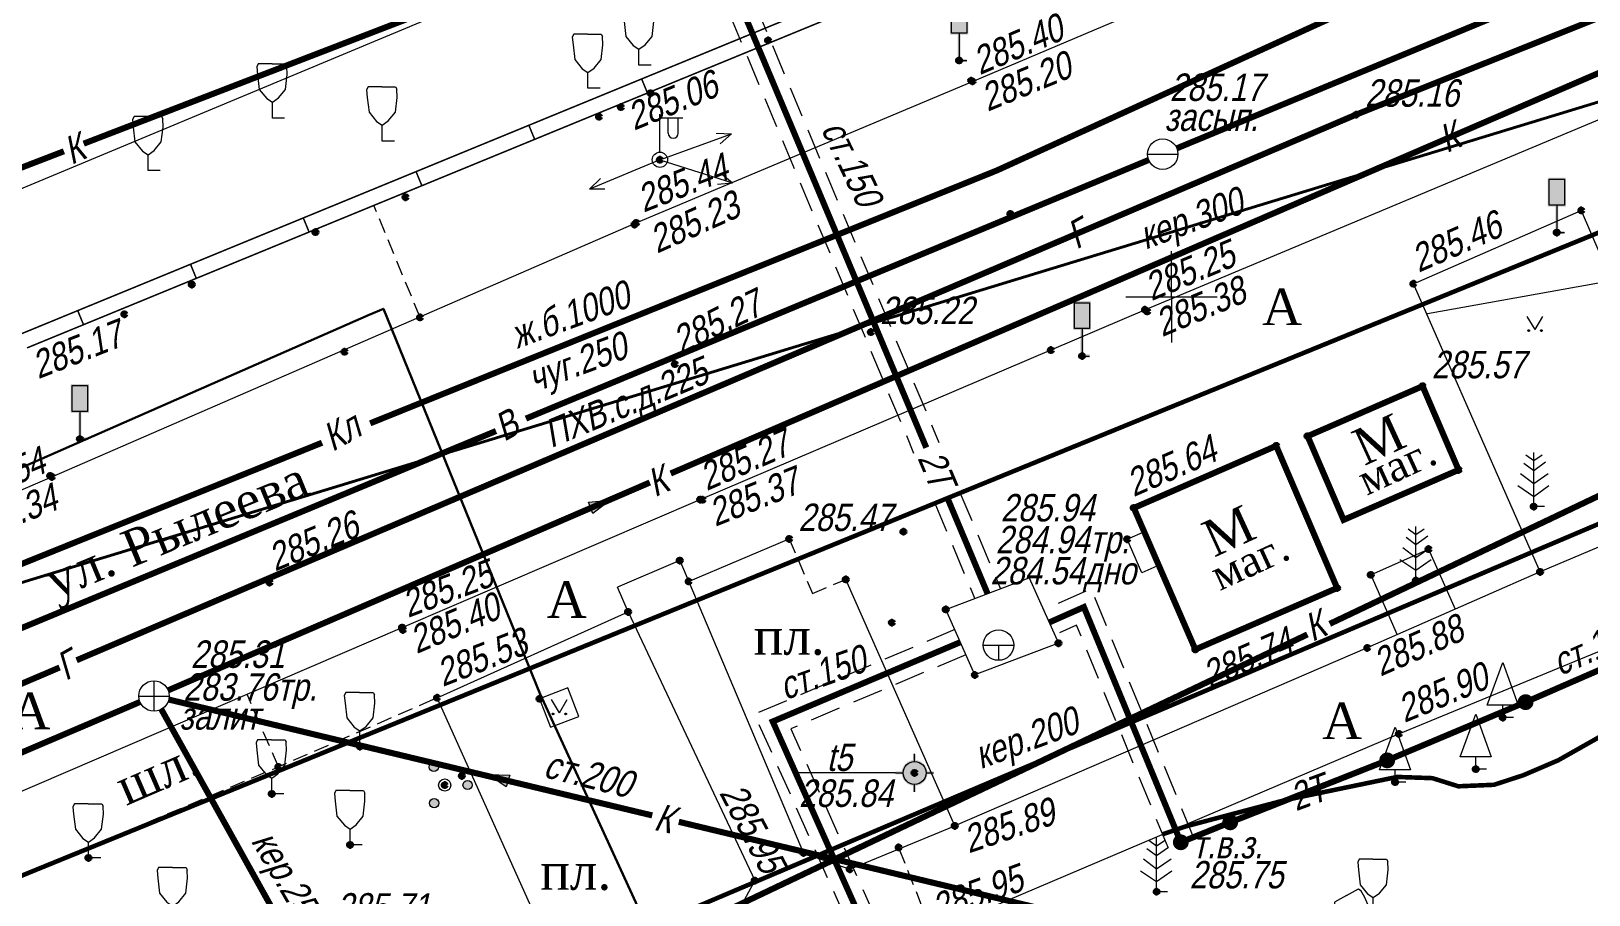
# Model space of a CAD drawing. Header units: metres. Extents: x 5191936 to 10384803, y 4968698 to 9938221.
# Drawn here: x 5192212.6 to 5192263.7, y 4969130.4 to 4969158.7 of the extents above; entities that cross this region are included whole.
import ezdxf

# ---------------------------------------------------------------- set-up
doc = ezdxf.new("R2010")
doc.units = ezdxf.units.M
doc.set_wipeout_variables(frame=1)
for name, pattern in [('COMMUN', [6, 5, -1]), ('DASHED', [0.75, 0.5, -0.25]), ('DASHEDX2', [1.5, 1, -0.5])]:
    doc.linetypes.add(name, pattern=pattern)
doc.layers.get('0').update_dxf_attribs({"lineweight": 18})
for name, color, linetype, lineweight in [('51361400', 7, 'Continuous', 18), ('51361800', 7, 'Continuous', 18), ('51361930', 7, 'Continuous', 18), ('51472300', 7, 'Continuous', 18), ('71133200', 7, 'Continuous', 18), ('71133600', 7, 'Continuous', 18), ('71133800', 7, 'Continuous', 18), ('71211000', 7, 'Continuous', 18), ('82221000', 7, 'Continuous', 18), ('Commun', 7, 'Continuous', 18), ('ELE_SKLAD', 7, 'Continuous', 18), ('GEO_POINTS', 7, 'Continuous', 18), ('Grid', 7, 'Continuous', 18), ('Otm', 7, 'Continuous', 18), ('R_Поверхность10_CNT-MAJ', 7, 'Continuous', 18), ('R_Поверхность10_CNT-MIN', 7, 'Continuous', 18), ('Sit', 7, 'Continuous', 18), ('Text', 7, 'Continuous', 18), ('Text_com', 7, 'Continuous', 18), ('Us_znak', 7, 'Continuous', 18), ('Us_znak_fon', 7, 'Continuous', 18), ('Рамка и сетка', 7, 'Continuous', 18)]:
    doc.layers.add(name, color=color, linetype=linetype, lineweight=lineweight)
doc.styles.add('eskd', font='ESKD1.shx', dxfattribs={"width": 1.2, "oblique": 15})
doc.styles.get("Standard").update_dxf_attribs({"font": 'arial.ttf', "width": 0.8, "oblique": 13, "height": 0.9})
doc.styles.add('style1', font='times.ttf', dxfattribs={"height": 1})
doc.linetypes.add('KABELww_500', pattern='A,0.0001,-0.4,[131,ltypeshp.shx,S=0.4,R=90,X=0.4,Y=-0.4],0.2,[131,ltypeshp.shx,S=0.2,R=90,X=0.4,Y=-0.2],3.6,[131,ltypeshp.shx,S=0.2,R=-90,X=-0.4,Y=0.2],0.2,[131,ltypeshp.shx,S=0.4,R=-90,X=-0.4,Y=0.4],-0.8,4,-0.4', length=9.6001)
doc.linetypes.add('ПОДЗ_ЛИНИИ_СВЯЗИ', pattern='A,4.8,-0.2,[133,ltypeshp.shx,S=0.2,R=0,X=-0.2,Y=0],-0.2,4.8,-2', length=12)

# ---------------------------------------------------------------- blocks, each defined once
blk = doc.blocks.new('71133200')
for p, q in [((-0.924145, 3.560442), (-1.024145, 3.360442)), ((-1.024145, 3.360442), (-0.977382, 2.864397)), ((-0.024145, 3.560442), (-0.924145, 3.560442)), ((-0.024145, 3.560442), (0.875855, 3.560442)), ((0.875855, 3.560442), (0.958164, 3.395824)), ((0.975974, 2.864397), (0.958164, 3.395824)), ((-0.977382, 2.864397), (-0.861899, 1.88241)), ((0.861899, 1.88241), (0.975974, 2.864397)), ((-0.861899, 1.88241), (-0.374616, 1.28565)), ((-0.374616, 1.28565), (0, 1.039723)), ((0, 1.039723), (0.401375, 1.321765)), ((0, 0), (0, 1.039723)), ((0.401375, 1.321765), (0.861899, 1.88241)), ((0.8, 0), (0, 0))]:
    blk.add_line(p, q)
at = {"style": 'eskd', "oblique": 14.99997778}
blk.add_attdef('Z', (1.873004, -0.239356), '', height=2, dxfattribs=at)
blk = doc.blocks.new('KOVER')
at = {"layer": 'Us_znak', "lineweight": -2}
blk.add_hatch(color=0, dxfattribs=at).paths.add_polyline_path([(-0.21, 0, 1), (0.21, 0, 1)])
at = {"layer": 'Us_znak_fon', "true_color": 0xffffff}
blk.add_hatch(color=7, dxfattribs=at).paths.add_polyline_path([(-0.26, 0, 1), (0.26, 0, 1)])
at = {"layer": 'Us_znak', "color": 0, "lineweight": -2}
blk.add_circle((0, 0), 0.21, dxfattribs=at)
blk = doc.blocks.new('71133600')
for p, q in [((-0.52, 3.39), (0, 3.02)), ((0, 3.02), (0.55, 3.39)), ((-0.86, 2.16), (0, 1.51)), ((0, 1.51), (0.96, 2.16))]:
    blk.add_line(p, q)
for points in [[(0.71, 0), (0, 0), (0, 3.55)], [(-0.64, 2.84), (0, 2.37), (0, 2.37), (0.78, 2.93)], [(-1.05, 1.38), (0, 0.67), (1, 1.38)]]:
    blk.add_lwpolyline(points)
at = {"style": 'eskd', "oblique": 15}
blk.add_attdef('Z', (2.03, -0.19), '', height=2, dxfattribs=at)
blk = doc.blocks.new('ZNAK')
at = {"layer": 'Us_znak_fon', "true_color": 0xffffff}
blk.add_hatch(color=7, dxfattribs=at).paths.add_polyline_path([(0.3, 1.8), (-0.3, 1.8), (-0.3, 0.85), (-0.05, 0.85), (-0.05, -0.05), (0.25, -0.05), (0.25, 0.05), (0.05, 0.05), (0.05, 0.85), (0.3, 0.85)])
at = {"layer": 'Us_znak', "color": 0, "linetype": 'Continuous', "lineweight": -2, "ltscale": 10}
blk.add_lwpolyline([(-0.25, 1.75), (0.25, 1.75), (0.25, 0.9), (-0.25, 0.9)], close=True, dxfattribs=at)
at = {"layer": 'Us_znak', "linetype": 'DASHEDX2', "ltscale": 10}
blk.add_lwpolyline([(0, 0.9), (0, 0), (0.25, 0)], dxfattribs=at)
blk = doc.blocks.new('71133800')
blk.add_lwpolyline([(0.71, 0), (0, 0), (0, 0.8), (-1.03, 0.8), (0, 3.61), (1.01, 0.8), (-0.03, 0.8)])
at = {"style": 'eskd', "oblique": 15}
blk.add_attdef('Z', (1.57, -0.8), '', height=2, dxfattribs=at)
blk = doc.blocks.new('GAZON')
at = {"layer": 'Us_znak', "linetype": 'COMMUN', "lineweight": -2}
for points in [[(-0.233, -0.041, 1), (-0.183, -0.041, 1)], [(0.183, -0.041, 1), (0.233, -0.041, 1)]]:
    blk.add_hatch(color=0, dxfattribs=at).paths.add_polyline_path(points)
at = {"layer": 'Us_znak', "color": 0, "linetype": 'COMMUN', "lineweight": -2}
for points in [[(0, 0), (-0.26, 0.427)], [(0, 0), (0.26, 0.427)]]:
    blk.add_lwpolyline(points, dxfattribs=at)
for centre in [(-0.208, -0.041), (0.208, -0.041)]:
    blk.add_circle(centre, 0.025, dxfattribs=at)
blk = doc.blocks.new('51361930a')
at = {"style": 'eskd', "oblique": 15}
for tag, p in [('Z', (1.72, 1.4)), ('Z1', (1.72, -1)), ('Z2', (1.72, -3.4))]:
    blk.add_attdef(tag, p, '', height=2, dxfattribs=at)
at = {"color": 7}
blk.add_wipeout([(-0.1, 1), (-0.29, 0.96), (-0.47, 0.89), (-0.64, 0.78), (-0.78, 0.64), (-0.89, 0.47), (-0.96, 0.29), (-1, 0.1), (-1, -0.1), (-0.96, -0.29), (-0.89, -0.47), (-0.78, -0.64), (-0.64, -0.78), (-0.47, -0.89), (-0.29, -0.96), (-0.1, -1), (0.1, -1), (0.29, -0.96), (0.47, -0.89), (0.64, -0.78), (0.78, -0.64), (0.89, -0.47), (0.96, -0.29), (1, -0.1), (1, 0.1), (0.96, 0.29), (0.89, 0.47), (0.78, 0.64), (0.64, 0.78), (0.47, 0.89), (0.29, 0.96), (0.1, 1)], dxfattribs=at)
for p, q in [((-1, 0), (1, 0)), ((0, 0), (0, -1))]:
    blk.add_line(p, q)
blk.add_circle((0, 0), 1)
blk = doc.blocks.new('51472300')
for p, q in [((0, 0.5), (0, 3)), ((0, 2.75), (1.5, 2.75)), ((0.54, 1.74), (0.54, 2.75)), ((1.2, 1.74), (1.2, 2.75))]:
    blk.add_line(p, q)
at = {"color": 7}
for radius in [0.5, 0.05]:
    blk.add_circle((0, 0), radius, dxfattribs=at)
blk.add_arc((0.87, 1.75), 0.331, 182.1567, 357.8433)
at = {"oblique": 15}
blk.add_attdef('Z', (1.02, -1.37), '', height=2, dxfattribs=at)
blk = doc.blocks.new('NAPR')
at = {"layer": 'Us_znak', "color": 0, "linetype": 'Continuous', "lineweight": -2}
for p in [(-0.191, 2.038), (0.189, 2.037)]:
    blk.add_line(p, (0, 2.5), dxfattribs=at)
blk.add_lwpolyline([(0, 0), (0, 2.5)], dxfattribs=at)
blk = doc.blocks.new('71211000')
at = {"linetype": 'Continuous'}
h = blk.add_hatch(color=256, dxfattribs=at)
h.paths.add_polyline_path([(-0.39, -1.19, 1), (-0.99, -1.19, 1)])
h.paths.add_polyline_path([(-0.41, 1.18, 1), (-1.01, 1.18, 1)])
h.paths.add_polyline_path([(1.2, 0, 1), (1.8, 0, 1)])
for centre, radius in [((-0.71, 1.18), 0.3), ((0, 0), 0.4), ((1.5, 0), 0.3), ((-0.69, -1.19), 0.3)]:
    blk.add_circle(centre, radius)
blk = doc.blocks.new('*U76')
at = {"layer": '82221000', "ltscale": 0.5, "flags": 128}
blk.add_lwpolyline([(5192212.274, 4969148.786, 0.05, 0.05, 0), (5192254.396, 4969166.096, 0, 0, 0)], format="xyseb", dxfattribs=at)
blk.add_lwpolyline([(5192212.274, 4969148.786, 0.05, 0.05, 0), (5192254.396, 4969166.096, 0, 0, 0)], format="xyseb", dxfattribs=at)
at = {"layer": '82221000', "ltscale": 0.5, "const_width": 0.05}
blk.add_lwpolyline([(5192212.464, 4969148.324), (5192254.586, 4969165.634)], dxfattribs=at)
at = {"layer": '82221000', "linetype": 'Continuous', "ltscale": 0.5, "const_width": 0.05}
for points in [[(5192251.312, 4969164.288), (5192251.122, 4969164.751)], [(5192247.612, 4969162.768), (5192247.422, 4969163.23)], [(5192243.912, 4969161.247), (5192243.722, 4969161.71)], [(5192240.213, 4969159.727), (5192240.022, 4969160.189)], [(5192236.513, 4969158.206), (5192236.323, 4969158.669)], [(5192232.813, 4969156.686), (5192232.623, 4969157.148)], [(5192229.113, 4969155.166), (5192228.923, 4969155.628)], [(5192225.413, 4969153.645), (5192225.223, 4969154.108)], [(5192221.714, 4969152.125), (5192221.524, 4969152.587)], [(5192218.014, 4969150.604), (5192217.824, 4969151.067)], [(5192214.314, 4969149.084), (5192214.124, 4969149.546)]]:
    blk.add_lwpolyline(points, dxfattribs=at)
blk = doc.blocks.new('51361400a')
at = {"style": 'eskd', "oblique": 15}
for tag, p in [('Z', (1.72, 1.4)), ('Z1', (1.72, -1)), ('Z2', (1.72, -3.4))]:
    blk.add_attdef(tag, p, '', height=2, dxfattribs=at)
at = {"color": 7}
blk.add_wipeout([(-0.1, 1), (-0.29, 0.96), (-0.47, 0.89), (-0.64, 0.78), (-0.78, 0.64), (-0.89, 0.47), (-0.96, 0.29), (-1, 0.1), (-1, -0.1), (-0.96, -0.29), (-0.89, -0.47), (-0.78, -0.64), (-0.64, -0.78), (-0.47, -0.89), (-0.29, -0.96), (-0.1, -1), (0.1, -1), (0.29, -0.96), (0.47, -0.89), (0.64, -0.78), (0.78, -0.64), (0.89, -0.47), (0.96, -0.29), (1, -0.1), (1, 0.1), (0.96, 0.29), (0.89, 0.47), (0.78, 0.64), (0.64, 0.78), (0.47, 0.89), (0.29, 0.96), (0.1, 1)], dxfattribs=at)
blk.add_line((-1, 0), (1, 0))
blk.add_circle((0, 0), 1)
blk = doc.blocks.new('51361800a')
at = {"style": 'eskd', "oblique": 15}
for tag, p in [('Z', (1.72, 1.4)), ('Z1', (1.72, -1)), ('Z2', (1.72, -3.4))]:
    blk.add_attdef(tag, p, '', height=2, dxfattribs=at)
at = {"color": 7}
blk.add_wipeout([(-0.1, 1), (-0.29, 0.96), (-0.47, 0.89), (-0.64, 0.78), (-0.78, 0.64), (-0.89, 0.47), (-0.96, 0.29), (-1, 0.1), (-1, -0.1), (-0.96, -0.29), (-0.89, -0.47), (-0.78, -0.64), (-0.64, -0.78), (-0.47, -0.89), (-0.29, -0.96), (-0.1, -1), (0.1, -1), (0.29, -0.96), (0.47, -0.89), (0.64, -0.78), (0.78, -0.64), (0.89, -0.47), (0.96, -0.29), (1, -0.1), (1, 0.1), (0.96, 0.29), (0.89, 0.47), (0.78, 0.64), (0.64, 0.78), (0.47, 0.89), (0.29, 0.96), (0.1, 1)], dxfattribs=at)
for p, q in [((-1, 0), (1, 0)), ((0, -1), (0, 1))]:
    blk.add_line(p, q)
blk.add_circle((0, 0), 1)
blk = doc.blocks.new('A$C52264BE2')
at = {"layer": 'Sit'}
h = blk.add_hatch(color=32, dxfattribs=at)
h.dxf.hatch_style = 1
h.paths.add_polyline_path([(0, 0.374), (0.714, 0.443), (0.15, 0)])
at = {"layer": 'Sit', "color": 32, "elevation": 285.308}
blk.add_lwpolyline([(0, 0.374), (0.714, 0.443), (0.15, 0), (0, 0.374)], dxfattribs=at)
blk = doc.blocks.new('POINT')
at = {"layer": 'Us_znak', "linetype": 'Continuous', "lineweight": -2}
h = blk.add_hatch(color=0, dxfattribs=at)
edge = h.paths.add_edge_path()
edge.add_arc((0, 0), 0.05, 0, 360)
at = {"layer": 'Us_znak_fon', "linetype": 'Continuous', "true_color": 0xffffff}
blk.add_hatch(color=7, dxfattribs=at).paths.add_polyline_path([(-0.422, 0.05, -0.346708), (-0.05, 0.422), (-0.05, 0.625), (0.05, 0.625), (0.05, 0.422, -0.346708), (0.422, 0.05), (0.625, 0.05), (0.625, -0.05), (0.422, -0.05, -0.346708), (0.05, -0.422), (0.05, -0.625), (-0.05, -0.625), (-0.05, -0.422, -0.346708), (-0.422, -0.05), (-0.625, -0.05), (-0.625, 0.05)])
at = {"layer": 'Us_znak', "color": 0, "linetype": 'Continuous', "lineweight": -2}
for p, q in [((0, 0.375), (0, 0.625)), ((-0.625, 0), (-0.375, 0)), ((0.375, 0), (0.625, 0)), ((0, -0.625), (0, -0.375))]:
    blk.add_line(p, q, dxfattribs=at)
for radius in [0.375, 0.05]:
    blk.add_circle((0, 0), radius, dxfattribs=at)
blk = doc.blocks.new('GRID')
at = {"layer": 'Grid', "color": 104}
blk.add_line((-1.5, 0), (1.5, 0), dxfattribs=at)
for points in [[(0, 0), (0, 1.5)], [(0, 0), (0, -1.5)]]:
    blk.add_lwpolyline(points, dxfattribs=at)

msp = doc.modelspace()

# ---------------------------------------------------------------- linework, layer by layer
at = {"color": 192, "linetype": 'ПОДЗ_ЛИНИИ_СВЯЗИ', "lineweight": 60, "ltscale": 0.4, "const_width": 0.15, "flags": 128}
for points, elevation in [([(5192289.934, 4969162.68), (5192198.191, 4969125.254)], 285.573), ([(5192287.013, 4969152.314), (5192227.302, 4969126.957)], 285.911)]:
    msp.add_lwpolyline(points, dxfattribs=dict(at, elevation=elevation))
at = {"layer": 'Commun', "color": 4, "linetype": 'COMMUN', "ltscale": 0.7, "const_width": 0.2, "flags": 128}
for points, elevation in [([(5192293.291, 4969170.842), (5192256.056, 4969155.977)], 287.906), ([(5192214.087, 4969138.073), (5192256.056, 4969155.977)], 285.22), ([(5192165.918, 4969117.523), (5192213.531, 4969137.835)], 285.22)]:
    msp.add_lwpolyline(points, dxfattribs=dict(at, elevation=elevation))
at = {"layer": 'Commun', "color": 106, "linetype": 'COMMUN', "ltscale": 0.7, "const_width": 0.2, "elevation": 285.881, "flags": 128}
for points in [[(5192250.177, 4969154.872), (5192283.731, 4969168.754)], [(5192228.827, 4969146.003), (5192249.253, 4969154.489)], [(5192201.089, 4969134.48), (5192227.845, 4969145.595)]]:
    msp.add_lwpolyline(points, dxfattribs=at)
at = {"layer": 'Commun', "color": 5, "linetype": 'DASHED', "ltscale": 2, "flags": 128}
for points, elevation in [([(5192233.179, 4969164.809), (5192241.545, 4969144.874)], 283.988), ([(5192234.008, 4969165.157), (5192242.375, 4969145.223)], 283.988), ([(5192243.065, 4969143.577), (5192244.384, 4969140.435)], 283.988), ([(5192242.235, 4969143.228), (5192243.554, 4969140.087)], 283.988), ([(5192250.724, 4969132.27), (5192247.369, 4969140.417), (5192245.808, 4969139.724)], 285.752), ([(5192249.892, 4969131.927), (5192246.889, 4969139.219), (5192246.173, 4969138.902)], 285.752), ([(5192242.9, 4969139.08), (5192236.324, 4969136.299), (5192245.085, 4969116.657)], 283.988), ([(5192243.251, 4969138.251), (5192237.52, 4969135.827), (5192245.907, 4969117.024)], 283.988)]:
    msp.add_lwpolyline(points, dxfattribs=dict(at, elevation=elevation))
at = {"layer": 'Commun', "color": 5, "linetype": 'COMMUN', "ltscale": 0.7, "const_width": 0.2, "elevation": 283.988, "flags": 128}
for points in [[(5192233.594, 4969164.983), (5192241.96, 4969145.048)], [(5192233.594, 4969164.983), (5192241.96, 4969145.048)], [(5192242.65, 4969143.403), (5192243.969, 4969140.261)], [(5192242.65, 4969143.403), (5192243.969, 4969140.261)], [(5192243.075, 4969138.665), (5192236.922, 4969136.063), (5192245.496, 4969116.841)]]:
    msp.add_lwpolyline(points, dxfattribs=at)
at = {"layer": 'Commun', "color": 32, "linetype": 'COMMUN', "ltscale": 0.7, "const_width": 0.2, "flags": 128}
for points, elevation in [([(5192233.576, 4969144.202), (5192273.58, 4969161.472)], 285.308), ([(5192276.23, 4969149.28), (5192255.193, 4969139.267)], 285.804), ([(5192217.091, 4969137.086), (5192232.891, 4969143.906)], 285.308), ([(5192254.46, 4969138.919), (5192201.591, 4969113.76)], 285.804), ([(5192216.167, 4969136.704), (5192201.73, 4969130.537)], 285.308), ([(5192232.969, 4969132.981), (5192217.113, 4969136.783)], 292.784), ([(5192216.868, 4969136.46), (5192221.168, 4969128.737)], 285.308), ([(5192249.71, 4969128.967), (5192233.84, 4969132.772)], 292.784)]:
    msp.add_lwpolyline(points, dxfattribs=dict(at, elevation=elevation))
for points in [[(5192214.32, 4969155.025), (5192227.744, 4969160.199)], [(5192210.198, 4969153.436), (5192213.671, 4969154.775)]]:
    msp.add_lwpolyline(points, dxfattribs=at)
at = {"layer": 'Commun', "color": 1, "linetype": 'KABELww_500', "lineweight": 30, "flags": 128}
msp.add_lwpolyline([(5192167.862, 4969151.72), (5192177.93, 4969129.835), (5192202.624, 4969140.15), (5192223.684, 4969149.405), (5192224.153, 4969149.606), (5192229.291, 4969136.956), (5192234.894, 4969124.762)], dxfattribs=at)
at = {"layer": 'Commun', "color": 5, "linetype": 'Continuous', "ltscale": 2, "const_width": 0.2, "elevation": 285.752, "flags": 128}
msp.add_lwpolyline([(5192250.308, 4969132.099), (5192251.928, 4969132.754), (5192257.078, 4969134.788), (5192261.617, 4969136.698), (5192266.418, 4969138.792), (5192272.043, 4969141.286), (5192281.718, 4969145.309), (5192282.816, 4969145.793)], dxfattribs=at)
at = {"layer": 'Commun', "color": 5, "linetype": 'COMMUN', "ltscale": 0.7, "elevation": 285.752, "flags": 128}
msp.add_lwpolyline([(5192250.308, 4969132.099, 0.2, 0.2, 0), (5192247.129, 4969139.818, 0.2, 0.2, 0), (5192245.991, 4969139.313, 0, 0, 0)], format="xyseb", dxfattribs=at)
at = {"layer": 'GEO_POINTS', "lineweight": 60}
for centre in [(5192236.771, 4969158.415, 285.032), (5192243.037, 4969157.756, 285.114), (5192243.432, 4969157.093, 285.397), (5192243.475, 4969157.07, 285.196), (5192232.915, 4969156.678, 285.049), (5192231.941, 4969156.226, 285.063), (5192231.224, 4969155.909, 285.078), (5192256.056, 4969155.977, 285.156), (5192233.222, 4969154.496, 285.125), (5192249.712, 4969154.679, 285.169), (5192224.88, 4969153.265, 284.208), (5192232.445, 4969152.423, 285.435), (5192244.716, 4969152.721, 285.197), (5192263.446, 4969152.834, 285.353), (5192221.923, 4969152.121, 284.163), (5192232.388, 4969152.372, 285.233), (5192262.642, 4969152.109, 285.431), (5192217.864, 4969150.403, 284.046), (5192257.936, 4969150.427, 285.456), (5192215.654, 4969149.426, 284.038), (5192249.133, 4969149.573, 285.252), (5192249.208, 4969149.52, 285.375), (5192225.353, 4969149.324, 285.319), (5192240.144, 4969148.842, 285.22), (5192222.876, 4969148.197, 285.295), (5192246.048, 4969148.252, 285.268), (5192247.067, 4969148.057, 285.366), (5192233.713, 4969147.792, 285.274), (5192258.239, 4969147.066, 285.571), (5192214.194, 4969145.334, 285.284), (5192254.468, 4969145.426, 285.612), (5192253.437, 4969145.107, 285.599), (5192259.42, 4969144.319, 285.67), (5192213.221, 4969144.124, 285.542), (5192213.28, 4969144.089, 285.335), (5192234.542, 4969143.344, 285.269), (5192234.621, 4969143.339, 285.367), (5192248.767, 4969143.071, 285.639), (5192261.883, 4969143.117, 285.794), (5192241.21, 4969142.292, 285.285), (5192237.463, 4969142.054, 285.473), (5192248.549, 4969142.045, 285.654), (5192258.435, 4969141.722, 285.764), (5192233.873, 4969141.343, 285.449), (5192234.164, 4969140.66, 285.551), (5192239.319, 4969140.727, 285.577), (5192256.538, 4969140.876, 285.754), (5192258.021, 4969140.691, 288.7), (5192262.095, 4969140.971, 285.871), (5192220.419, 4969140.624, 285.261), (5192255.436, 4969140.444, 285.255), (5192232.177, 4969139.658, 285.553), (5192242.598, 4969139.741, 285.649), (5192224.765, 4969139.147, 285.247), (5192240.832, 4969139.307, 285.429), (5192224.789, 4969139.068, 285.401), (5192246.293, 4969138.631, 285.757), (5192244.328, 4969138.571, 285.94), (5192250.785, 4969138.427, 285.742), (5192256.426, 4969138.478, 285.877), (5192243.553, 4969137.59, 285.773), (5192216.624, 4969136.898, 285.308), (5192225.91, 4969136.844, 285.525), (5192229.272, 4969136.808, 285.692), (5192261.617, 4969136.698, 286.046), (5192260.867, 4969136.194, 285.937), (5192257.461, 4969135.658, 285.902), (5192223.381, 4969135.238, 285.19), (5192220.706, 4969134.573, 285.492), (5192257.078, 4969134.788, 286.231), (5192226.724, 4969134.277, 285.626), (5192241.576, 4969134.376, 285.841), (5192257.336, 4969134.075, 285.966), (5192259.984, 4969134.502, 286.01), (5192220.488, 4969133.686, 284.851), (5192226.162, 4969133.978, 284.672), (5192242.895, 4969132.639, 285.892), (5192251.928, 4969132.754, 285.963), (5192223.058, 4969132.015, 284.825), (5192250.308, 4969132.099, 285.752), (5192214.477, 4969131.586, 285.168), (5192237.933, 4969131.748, 285.944), (5192241.052, 4969131.93, 285.907), (5192239.446, 4969131.215, 285.947), (5192236.33, 4969130.843, 285.952), (5192249.515, 4969130.478, 285.929)]:
    msp.add_circle(centre, 0.06, dxfattribs=at)
at = {"layer": 'R_Поверхность10_CNT-MAJ', "color": 32, "const_width": 0.15, "elevation": 286, "flags": 128}
msp.add_lwpolyline([(5192264.897, 4969136.04), (5192262.691, 4969134.792), (5192261.548, 4969134.302), (5192260.58, 4969133.986), (5192259.411, 4969133.937), (5192258.561, 4969134.204), (5192257.406, 4969134.244), (5192253.721, 4969133.482), (5192250.473, 4969132.622), (5192249.719, 4969132.365)], dxfattribs=at)
at = {"layer": 'R_Поверхность10_CNT-MIN', "color": 32, "elevation": 285.5, "flags": 128}
for points in [[(5192264.441, 4969150.519), (5192258.397, 4969149.436)], [(5192258.397, 4969149.436), (5192258.373, 4969149.432)]]:
    msp.add_lwpolyline(points, dxfattribs=at)
at = {"layer": 'Sit', "flags": 128}
for points, elevation in [([(5192173.077, 4969144.636), (5192175.884, 4969138.196), (5192196.524, 4969146.927), (5192203.209, 4969149.773), (5192231.831, 4969161.72), (5192244.046, 4969166.801), (5192254.232, 4969173.035)], 282.899), ([(5192170.672, 4969125.943), (5192181.937, 4969130.653), (5192196.776, 4969137.005), (5192213.28, 4969144.089), (5192232.445, 4969152.423), (5192243.475, 4969157.07), (5192259.768, 4969163.975), (5192267.872, 4969167.497)], 285.93), ([(5192160.029, 4969111.585), (5192173.113, 4969117.076), (5192187.888, 4969123.363), (5192204.801, 4969130.562), (5192224.765, 4969139.147), (5192234.542, 4969143.344), (5192249.133, 4969149.573), (5192263.795, 4969155.724), (5192269.522, 4969158.128)], 286.018), ([(5192262.095, 4969140.971), (5192257.936, 4969150.427), (5192263.446, 4969152.834), (5192267.552, 4969143.281), (5192262.095, 4969140.971), (5192256.426, 4969138.478), (5192242.895, 4969132.639)], 285.871), ([(5192234.164, 4969140.66), (5192237.463, 4969142.054)], 285.551), ([(5192233.873, 4969141.343), (5192231.831, 4969140.466)], 285.449), ([(5192233.873, 4969141.343), (5192237.933, 4969131.748), (5192239.446, 4969131.215), (5192242.895, 4969132.639), (5192239.319, 4969140.727), (5192239.319, 4969140.727)], 285.449), ([(5192256.538, 4969140.876), (5192258.435, 4969141.722)], 285.754), ([(5192258.435, 4969141.722), (5192259.305, 4969139.744)], 285.764), ([(5192256.538, 4969140.876), (5192257.404, 4969138.907)], 285.754), ([(5192232.177, 4969139.658), (5192231.831, 4969140.466)], 285.525), ([(5192236.686, 4969126.827), (5192240.661, 4969128.528), (5192242.142, 4969129.142), (5192257.461, 4969135.658), (5192268.839, 4969140.351)], 286.008), ([(5192225.91, 4969136.844), (5192232.177, 4969139.658), (5192236.33, 4969130.843), (5192235.704, 4969129.673), (5192230.122, 4969127.472), (5192225.91, 4969136.844)], 285.525), ([(5192240.951, 4969134.376), (5192237.773, 4969134.376)], 285.841)]:
    msp.add_lwpolyline(points, dxfattribs=dict(at, elevation=elevation))
at = {"layer": 'Sit', "linetype": 'COMMUN', "ltscale": 0.7, "const_width": 0.2, "elevation": 284.965, "flags": 128}
for points in [[(5192259.68, 4969161.173), (5192244.28, 4969154.148), (5192223.718, 4969145.848)], [(5192222.139, 4969145.211), (5192207.049, 4969139.12), (5192192.416, 4969132.762)]]:
    msp.add_lwpolyline(points, dxfattribs=at)
at = {"layer": 'Sit', "linetype": 'DASHED', "flags": 128}
for points, elevation in [([(5192225.353, 4969149.324), (5192223.842, 4969152.999)], 285.319), ([(5192237.463, 4969142.054), (5192238.222, 4969140.262)], 285.473), ([(5192238.222, 4969140.262), (5192239.319, 4969140.727)], 285.473), ([(5192188.724, 4969121.102), (5192206.508, 4969128.547), (5192220.706, 4969134.573), (5192225.91, 4969136.844), (5192225.91, 4969136.844)], 285.758), ([(5192220.706, 4969134.573), (5192219.68, 4969136.96)], 285.492), ([(5192241.073, 4969131.878), (5192242.203, 4969129.005)], 285.907)]:
    msp.add_lwpolyline(points, dxfattribs=dict(at, elevation=elevation))
at = {"layer": 'Sit', "const_width": 0.2, "elevation": 285.612, "flags": 128}
msp.add_lwpolyline([(5192254.468, 4969145.426), (5192258.239, 4969147.066), (5192259.42, 4969144.319), (5192255.648, 4969142.679)], close=True, dxfattribs=at)
at = {"layer": 'Sit', "const_width": 0.2, "elevation": 285.654, "flags": 128}
msp.add_lwpolyline([(5192250.785, 4969138.427), (5192250.785, 4969138.427), (5192255.436, 4969140.444), (5192253.437, 4969145.107), (5192248.767, 4969143.071), (5192250.785, 4969138.427)], dxfattribs=at)
at = {"layer": 'Sit', "flags": 128}
for points, elevation in [([(5192248.549, 4969142.045), (5192249.146, 4969142.304), (5192249.623, 4969141.206), (5192249.027, 4969140.947)], 285.654), ([(5192246.293, 4969138.631), (5192243.553, 4969137.59), (5192242.598, 4969139.741), (5192245.339, 4969140.782)], 285.757), ([(5192229.272, 4969136.808), (5192229.628, 4969135.873), (5192230.562, 4969136.23), (5192230.206, 4969137.164)], 285.692)]:
    msp.add_lwpolyline(points, close=True, dxfattribs=dict(at, elevation=elevation))

# ---------------------------------------------------------------- block references
at = {"layer": '51472300', "color": 7, "xscale": 0.5, "yscale": 0.5, "zscale": 0.5}
msp.add_blockref('51472300', (5192233.222, 4969154.496, 285.125), dxfattribs=at)
at = {"layer": '71133200', "color": 7, "xscale": 0.5, "yscale": 0.5, "zscale": 0.5}
for p in [(5192232.534, 4969157.603, 285.049), (5192230.86, 4969156.841, 285.078), (5192220.51, 4969155.863, 284.163), (5192224.112, 4969155.112, 284.208), (5192216.434, 4969154.139, 284.046), (5192223.381, 4969135.238, 285.19), (5192220.488, 4969133.686, 284.851), (5192223.058, 4969132.015, 284.825), (5192214.477, 4969131.586, 285.168), (5192256.622, 4969129.767, 289.94), (5192217.24, 4969129.489, 285.025)]:
    msp.add_blockref('71133200', p, dxfattribs=at)
at = {"layer": '71133200', "color": 7, "xscale": 0.5, "yscale": 0.5, "zscale": 0.5, "rotation": 29.21884361435351}
msp.add_blockref('71133200', (5192256.623, 4969128.802, 286.287), dxfattribs=at)
at = {"layer": '71133600', "color": 7, "xscale": 0.5, "yscale": 0.5, "zscale": 0.5}
for p in [(5192261.883, 4969143.117, 285.794), (5192258.021, 4969140.691, 288.7), (5192249.515, 4969130.478, 285.929)]:
    msp.add_blockref('71133600', p, dxfattribs=at)
at = {"layer": '71133800', "color": 7, "xscale": 0.5, "yscale": 0.5, "zscale": 0.5}
for p in [(5192260.867, 4969136.194, 285.937), (5192259.984, 4969134.502, 286.01), (5192257.336, 4969134.075, 285.966)]:
    msp.add_blockref('71133800', p, dxfattribs=at)
at = {"layer": '71211000', "color": 7, "xscale": 0.5, "yscale": 0.5, "zscale": 0.5}
msp.add_blockref('71211000', (5192226.162, 4969133.978, 284.672), dxfattribs=at)
at = {"layer": '82221000', "color": 7}
msp.add_blockref('*U76', (0, 0), dxfattribs=at)
at = {"layer": 'Grid', "color": 7, "linetype": 'Continuous'}
msp.add_blockref('GRID', (5192250, 4969150), dxfattribs=at)
at = {"layer": 'Sit', "color": 7, "linetype": 'Continuous'}
for name, p in [('ZNAK', (5192243.037, 4969157.756, 285.114)), ('ZNAK', (5192262.642, 4969152.109, 285.431)), ('ZNAK', (5192247.067, 4969148.057, 285.366)), ('GAZON', (5192261.928, 4969148.931)), ('ZNAK', (5192214.194, 4969145.334, 285.284)), ('GAZON', (5192229.924, 4969136.353)), ('KOVER', (5192261.617, 4969136.698, 285.752)), ('POINT', (5192241.576, 4969134.376, 285.841)), ('KOVER', (5192257.078, 4969134.788, 285.752)), ('KOVER', (5192251.928, 4969132.754, 285.752)), ('KOVER', (5192250.308, 4969132.099, 285.752))]:
    msp.add_blockref(name, p, dxfattribs=at)
at = {"layer": 'Sit', "color": 7, "linetype": 'Continuous', "xscale": -1}
for rotation in [290.0426047889819, 252.4359213880177]:
    msp.add_blockref('NAPR', (5192233.222, 4969154.496, 285.125), dxfattribs=dict(at, rotation=rotation))
at = {"layer": 'Sit', "color": 7, "linetype": 'Continuous', "rotation": 112.6325492434472}
msp.add_blockref('NAPR', (5192233.222, 4969154.496, 285.125), dxfattribs=at)
at = {"layer": 'Sit', "color": 7}
msp.add_blockref('A$C52264BE2', (5192230.876, 4969142.885, -285.308), dxfattribs=at)
at = {"layer": 'Sit', "color": 7, "rotation": 140.5637377961521}
msp.add_blockref('A$C52264BE2', (5192228.419, 4969134.211, 7.476), dxfattribs=at)

# ---------------------------------------------------------------- texts
at = {"layer": 'ELE_SKLAD', "oblique": 13, "width": 0.8}
msp.add_text('t5', height=0.9, dxfattribs=at).set_placement((5192238.688, 4969134.44, -8.573))
at = {"layer": 'Otm', "oblique": 13, "width": 0.8}
for s, rotation, p in [('285.40', 22.965, (5192243.712, 4969157.27, 285.397)), ('285.20', 22.3476, (5192243.969, 4969156.068, 285.196)), ('285.06', 22.3406, (5192232.371, 4969155.446, 285.063)), ('285.44', 21.4044, (5192232.682, 4969152.757, 285.435)), ('285.23', 24.1474, (5192233.123, 4969151.41, 285.233)), ('285.46', 23.6021, (5192258.107, 4969150.785, 285.456)), ('285.25', 22.7618, (5192249.345, 4969149.855, 285.252)), ('285.38', 22.7618, (5192249.693, 4969148.673, 285.375)), ('285.27', 26.0619, (5192233.908, 4969148.103, 285.274)), ('285.17', 21.4828, (5192212.828, 4969147.292, 285.167)), ('285.27', 23.5607, (5192234.754, 4969143.621, 285.269)), ('285.64', 23.5537, (5192248.757, 4969143.423, 285.639)), ('285.54', 22.4756, (5192210.309, 4969143.08, 285.542)), ('285.37', 21.8442, (5192235.036, 4969142.448, 285.367)), ('285.34', 21.4119, (5192210.685, 4969141.925, 285.335)), ('285.26', 22.6195, (5192220.596, 4969140.979, 285.261)), ('285.25', 20.6669, (5192224.957, 4969139.459, 285.247)), ('285.40', 23.0698, (5192225.237, 4969138.273, 285.401)), ('285.74', 23.445, (5192251.252, 4969137.128, 285.911)), ('285.88', 23.7394, (5192256.857, 4969137.532, 285.877)), ('285.53', 21.1839, (5192226.096, 4969137.195, 285.525)), ('285.90', 22.4171, (5192257.639, 4969136.012, 285.902)), ('285.95', 297.5272, (5192235.155, 4969133.726, 285.525)), ('285.89', 18.7925, (5192243.352, 4969131.731, 285.892)), ('285.95', 20.0901, (5192242.336, 4969129.488, 285.946))]:
    msp.add_text(s, height=0.9, rotation=rotation, dxfattribs=at).set_placement(p)
for s, p in [('285.16', (5192256.356, 4969156.237, 285.156)), ('285.22', (5192240.444, 4969149.102, 285.22)), ('285.57', (5192258.539, 4969147.326, 285.571)), ('285.94', (5192244.402, 4969142.628, 285.94)), ('285.47', (5192237.763, 4969142.314, 285.473)), ('284.94тр.', (5192244.24, 4969141.583, 285.94)), ('284.54дно', (5192244.061, 4969140.562, 285.94)), ('285.84', (5192237.786, 4969133.261, 285.841)), ('285.75', (5192250.595, 4969130.586, 285.752))]:
    msp.add_text(s, height=0.9, dxfattribs=at).set_placement(p)
at = {"layer": 'Text', "style": 'style1'}
for s, p in [('А', (5192252.974, 4969149.069, 286.008)), ('А', (5192229.511, 4969139.465, 286.008)), ('пл.', (5192236.299, 4969138.255)), ('А', (5192211.917, 4969135.811)), ('А', (5192254.946, 4969135.485, 286.008)), ('пл.', (5192229.298, 4969130.541))]:
    msp.add_text(s, height=1.2, dxfattribs=at).set_placement(p)
at = {"layer": 'Text', "color": 7, "style": 'style1'}
for s, height, p in [('М', 1.2, (5192256.327, 4969144.443)), ('маг.', 1, (5192256.407, 4969143.467)), ('М', 1.2, (5192251.398, 4969141.437)), ('маг.', 1, (5192251.585, 4969140.341))]:
    msp.add_text(s, height=height, rotation=24.6492, dxfattribs=at).set_placement(p)
at = {"layer": 'Text', "style": 'style1'}
for s, rotation, p in [('ул. Рылеева', 22.44, (5192213.382, 4969140.068, 285.881)), ('шл.', 23.4265, (5192215.716, 4969133.291, 0.483))]:
    msp.add_text(s, height=1.2, rotation=rotation, dxfattribs=at).set_placement(p)
at = {"layer": 'Text_com', "oblique": 13, "width": 0.8}
for s, p in [('285.17', (5192249.948, 4969156.427, 285.169)), ('засып.', (5192249.772, 4969155.444, 285.169)), ('285.31', (5192217.836, 4969137.823, 285.308)), ('283.76тр.', (5192217.593, 4969136.746, 285.308)), ('залит', (5192217.46, 4969135.797, 285.308)), ('т.в.з.', (5192250.694, 4969131.573, 286.008)), ('285.71', (5192222.601, 4969129.53, -0.202))]:
    msp.add_text(s, height=0.9, dxfattribs=at).set_placement(p)
for s, rotation, p in [('ст.150', 295.2696, (5192238.491, 4969155.516, 1139.197)), ('К', 24.3112, (5192259.028, 4969154.709)), ('К', 24.3112, (5192213.915, 4969154.319)), ('кер.300', 20.3953, (5192249.15, 4969151.543, 1138.624)), ('Г', 29.2563, (5192246.889, 4969151.542, 282.238)), ('ж.б.1000', 20.3953, (5192228.535, 4969148.286, 1139.197)), ('чуг.250', 20.3953, (5192229.097, 4969146.852, 1139.197)), ('ПХВ.с.д.225', 22.5569, (5192229.654, 4969145.032, 856.215)), ('В', 29.2563, (5192228.11, 4969145.234, 282.899)), ('Кл', 29.4107, (5192222.481, 4969144.905, 282.899)), ('К', 24.3112, (5192233.055, 4969143.416)), ('2Т', 292.8027, (5192241.662, 4969144.71, 566.887)), ('К', 24.5338, (5192254.618, 4969138.669, -283.662)), ('ст.100', 23.5795, (5192262.742, 4969137.548, 855.209)), ('Г', 29.2563, (5192213.733, 4969137.387, 282.238)), ('ст.150', 19.5913, (5192237.327, 4969136.757, 285.449)), ('кер.200', 20.3953, (5192243.743, 4969134.494, 1139.197)), ('ст.200', 345.9449, (5192229.358, 4969134.253, 852.974)), ('2Т', 20.1855, (5192254.083, 4969133.114)), ('К', 347.4657, (5192232.989, 4969132.513, 292.784)), ('кер.250', 300.258, (5192219.793, 4969132.143, 1424.505))]:
    msp.add_text(s, height=0.9, rotation=rotation, dxfattribs=at).set_placement(p)

# ---------------------------------------------------------------- next in the draw order: block references
at = {"layer": '51361400', "color": 7, "xscale": 0.5, "yscale": 0.5, "zscale": 0.5}
msp.add_blockref('51361400a', (5192249.715, 4969154.682, 285.169), dxfattribs=at)
at = {"layer": '51361800', "color": 7, "xscale": 0.5, "yscale": 0.5, "zscale": 0.5}
msp.add_blockref('51361800a', (5192216.627, 4969136.9, 285.308), dxfattribs=at)
at = {"layer": '51361930', "color": 7, "xscale": 0.5, "yscale": 0.5, "zscale": 0.5}
msp.add_blockref('51361930a', (5192244.328, 4969138.571, 285.94), dxfattribs=at)

# ---------------------------------------------------------------- next in the draw order: linework, layer by layer
at = {"layer": 'Рамка и сетка', "color": 1, "lineweight": 40, "elevation": 295.281}
msp.add_lwpolyline([(5192422.923, 4968832.966), (5192365.319, 4968999.835), (5192300.683, 4969167.591), (5192169.702, 4969127.636), (5192163.544, 4969126.083)], dxfattribs=at)

doc.saveas('drawing.dxf')
